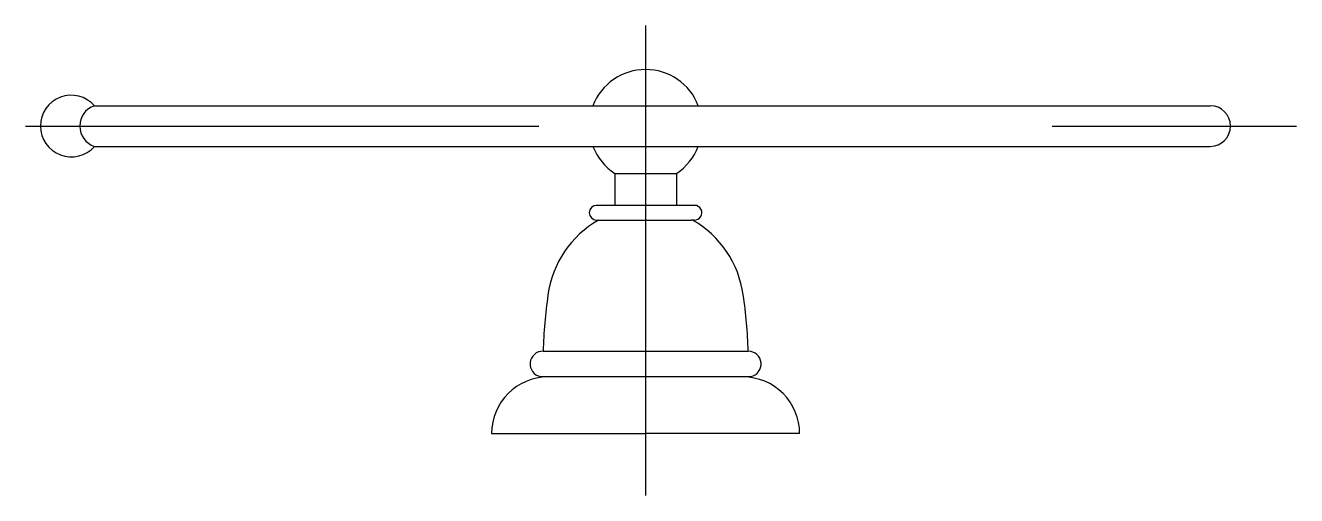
# Model space of a CAD drawing. Extents: x 95.891 to 96.139, y 0.095 to 0.187.
import ezdxf

# ---------------------------------------------------------------- set-up
doc = ezdxf.new("R2010")
doc.units = 0
doc.header["$LTSCALE"] = 0.2
doc.header["$MEASUREMENT"] = 0
doc.linetypes.add('AXES', pattern=[0.54, 0.3, -0.08, 0.08, -0.08])
doc.linetypes.add('CONTINU', pattern=[0])
doc.layers.get('0').update_dxf_attribs({"linetype": 'CONTINUOUS'})
doc.layers.add('DECA_EIXOS', color=5, linetype='AXES')

msp = doc.modelspace()

# ---------------------------------------------------------------- linework, layer by layer
at = {"linetype": 'CONTINU'}
for points in [[(96.02253, 0.17101, 0.686715), (96.002, 0.17101)], [(95.90491, 0.17101, 2.662382), (95.90491, 0.16311)], [(95.90491, 0.17101, 0.725057), (95.90491, 0.16311)], [(96.12225, 0.16311, 1), (96.12225, 0.17101)], [(96.002, 0.16311, 0.15794), (96.00626, 0.15784)], [(96.01826, 0.15784, 0.157945), (96.02253, 0.16311)], [(96.00272, 0.15163, 0.995869), (96.00271, 0.14877)], [(96.02172, 0.14877, 1.033093), (96.02179, 0.15163)], [(96.0031, 0.14877, 0.231835), (95.99324, 0.1342)], [(96.03129, 0.1342, 0.231766), (96.02142, 0.14877)], [(95.99324, 0.1342, 0.027466), (95.99231, 0.12326)], [(96.03226, 0.12326, 0.027462), (96.03129, 0.1342)], [(95.99231, 0.12326, 0.912278), (95.99176, 0.11831)], [(96.03276, 0.11831, 0.904085), (96.03226, 0.12326)], [(95.99326, 0.11825, 0.414213), (95.98226, 0.10725)], [(96.04226, 0.10725, 0.414214), (96.03126, 0.11825)]]:
    msp.add_lwpolyline(points, format="xyb", dxfattribs=at)
for points in [[(95.90491, 0.17101), (96.12225, 0.17101)], [(95.90491, 0.16311), (96.12225, 0.16311)], [(96.00626, 0.15784), (96.00626, 0.15163)], [(96.00626, 0.15784), (96.01826, 0.15784)], [(96.01826, 0.15784), (96.01826, 0.15163)], [(96.02179, 0.15163), (96.00272, 0.15163)], [(96.00271, 0.14877), (96.00341, 0.14877)], [(96.0031, 0.14877), (96.02111, 0.14877)], [(96.02172, 0.14877), (96.02111, 0.14877)], [(95.99231, 0.12326), (96.03226, 0.12326)], [(95.99176, 0.11831), (96.03276, 0.11831)], [(95.98226, 0.10725), (96.01226, 0.10726)], [(96.04226, 0.10725), (96.01226, 0.10726)]]:
    msp.add_lwpolyline(points, dxfattribs=at)
at = {"layer": 'DECA_EIXOS'}
for points in [[(96.01226, 0.18663), (96.01226, 0.09517)], [(95.89147, 0.16706), (96.13906, 0.16706)]]:
    msp.add_lwpolyline(points, dxfattribs=at)

doc.saveas('drawing.dxf')
